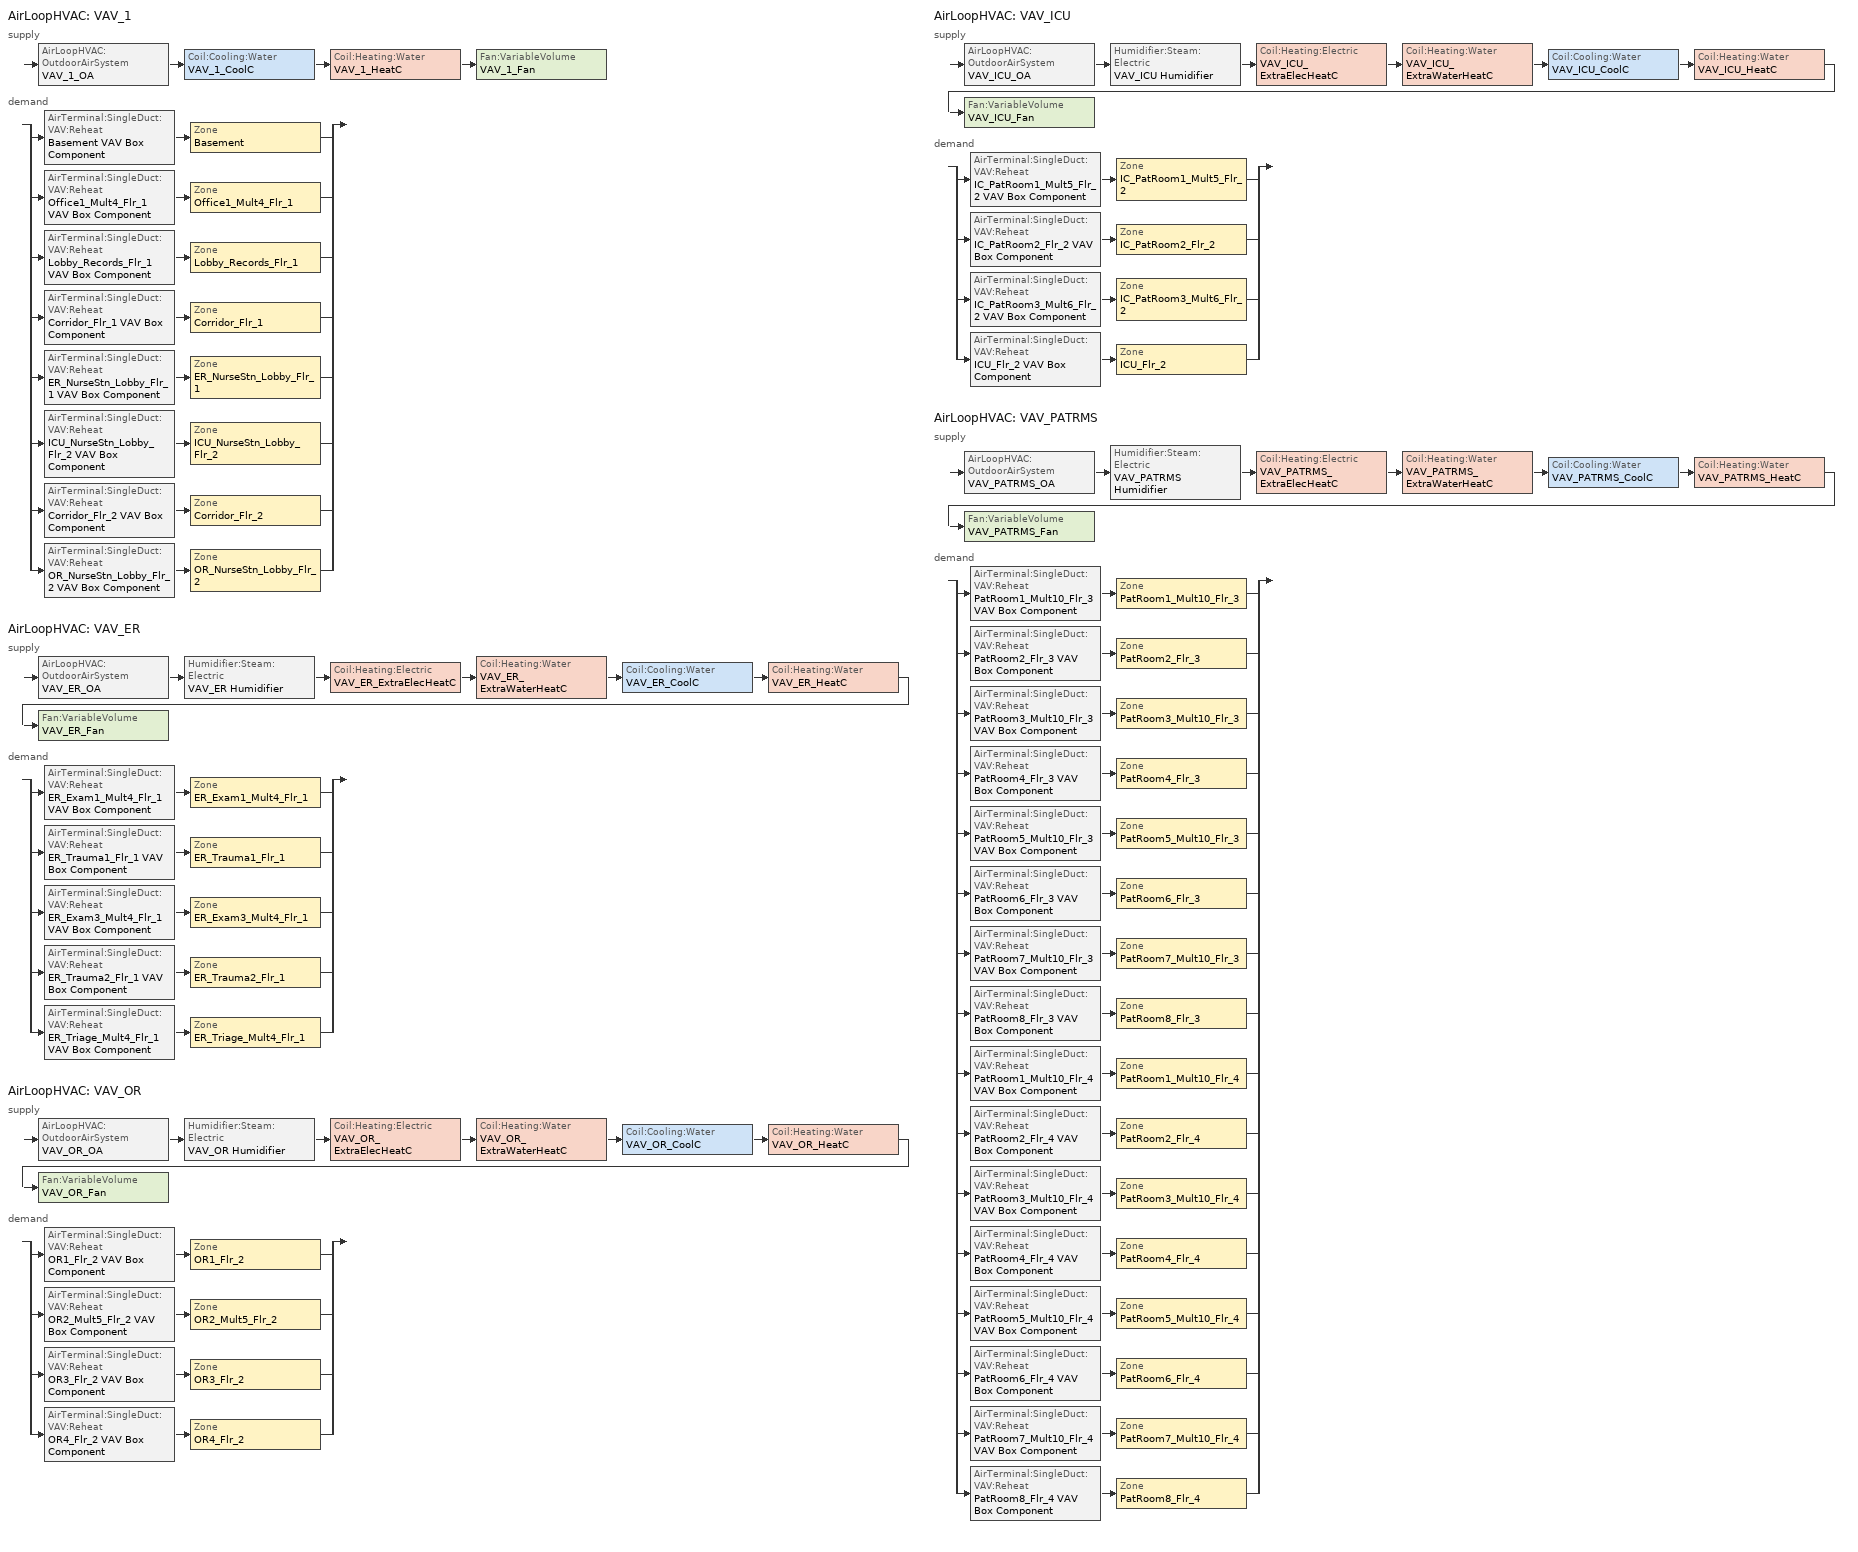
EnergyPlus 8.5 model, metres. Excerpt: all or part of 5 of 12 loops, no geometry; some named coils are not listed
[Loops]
AirLoopHVAC 'VAV_1'
 supply: AirLoopHVAC:OutdoorAirSystem 'VAV_1_OA' > Coil:Cooling:Water 'VAV_1_CoolC' > Coil:Heating:Water 'VAV_1_HeatC' > Fan:VariableVolume 'VAV_1_Fan'
 demand: split
  | AirTerminal:SingleDuct:VAV:Reheat 'Basement VAV Box Component' > Zone 'Basement'
  | AirTerminal:SingleDuct:VAV:Reheat 'Office1_Mult4_Flr_1 VAV Box Component' > Zone 'Office1_Mult4_Flr_1'
  | AirTerminal:SingleDuct:VAV:Reheat 'Lobby_Records_Flr_1 VAV Box Component' > Zone 'Lobby_Records_Flr_1'
  | AirTerminal:SingleDuct:VAV:Reheat 'Corridor_Flr_1 VAV Box Component' > Zone 'Corridor_Flr_1'
  | AirTerminal:SingleDuct:VAV:Reheat 'ER_NurseStn_Lobby_Flr_1 VAV Box Component' > Zone 'ER_NurseStn_Lobby_Flr_1'
  | AirTerminal:SingleDuct:VAV:Reheat 'ICU_NurseStn_Lobby_Flr_2 VAV Box Component' > Zone 'ICU_NurseStn_Lobby_Flr_2'
  | AirTerminal:SingleDuct:VAV:Reheat 'Corridor_Flr_2 VAV Box Component' > Zone 'Corridor_Flr_2'
  | AirTerminal:SingleDuct:VAV:Reheat 'OR_NurseStn_Lobby_Flr_2 VAV Box Component' > Zone 'OR_NurseStn_Lobby_Flr_2'
AirLoopHVAC 'VAV_ER'
 supply: AirLoopHVAC:OutdoorAirSystem 'VAV_ER_OA' > Humidifier:Steam:Electric 'VAV_ER Humidifier' > Coil:Heating:Electric 'VAV_ER_ExtraElecHeatC' > Coil:Heating:Water 'VAV_ER_ExtraWaterHeatC' > Coil:Cooling:Water 'VAV_ER_CoolC' > Coil:Heating:Water 'VAV_ER_HeatC' > Fan:VariableVolume 'VAV_ER_Fan'
 demand: split
  | AirTerminal:SingleDuct:VAV:Reheat 'ER_Exam1_Mult4_Flr_1 VAV Box Component' > Zone 'ER_Exam1_Mult4_Flr_1'
  | AirTerminal:SingleDuct:VAV:Reheat 'ER_Trauma1_Flr_1 VAV Box Component' > Zone 'ER_Trauma1_Flr_1'
  | AirTerminal:SingleDuct:VAV:Reheat 'ER_Exam3_Mult4_Flr_1 VAV Box Component' > Zone 'ER_Exam3_Mult4_Flr_1'
  | AirTerminal:SingleDuct:VAV:Reheat 'ER_Trauma2_Flr_1 VAV Box Component' > Zone 'ER_Trauma2_Flr_1'
  | AirTerminal:SingleDuct:VAV:Reheat 'ER_Triage_Mult4_Flr_1 VAV Box Component' > Zone 'ER_Triage_Mult4_Flr_1'
AirLoopHVAC 'VAV_OR'
 supply: AirLoopHVAC:OutdoorAirSystem 'VAV_OR_OA' > Humidifier:Steam:Electric 'VAV_OR Humidifier' > Coil:Heating:Electric 'VAV_OR_ExtraElecHeatC' > Coil:Heating:Water 'VAV_OR_ExtraWaterHeatC' > Coil:Cooling:Water 'VAV_OR_CoolC' > Coil:Heating:Water 'VAV_OR_HeatC' > Fan:VariableVolume 'VAV_OR_Fan'
 demand: split
  | AirTerminal:SingleDuct:VAV:Reheat 'OR1_Flr_2 VAV Box Component' > Zone 'OR1_Flr_2'
  | AirTerminal:SingleDuct:VAV:Reheat 'OR2_Mult5_Flr_2 VAV Box Component' > Zone 'OR2_Mult5_Flr_2'
  | AirTerminal:SingleDuct:VAV:Reheat 'OR3_Flr_2 VAV Box Component' > Zone 'OR3_Flr_2'
  | AirTerminal:SingleDuct:VAV:Reheat 'OR4_Flr_2 VAV Box Component' > Zone 'OR4_Flr_2'
AirLoopHVAC 'VAV_ICU'
 supply: AirLoopHVAC:OutdoorAirSystem 'VAV_ICU_OA' > Humidifier:Steam:Electric 'VAV_ICU Humidifier' > Coil:Heating:Electric 'VAV_ICU_ExtraElecHeatC' > Coil:Heating:Water 'VAV_ICU_ExtraWaterHeatC' > Coil:Cooling:Water 'VAV_ICU_CoolC' > Coil:Heating:Water 'VAV_ICU_HeatC' > Fan:VariableVolume 'VAV_ICU_Fan'
 demand: split
  | AirTerminal:SingleDuct:VAV:Reheat 'IC_PatRoom1_Mult5_Flr_2 VAV Box Component' > Zone 'IC_PatRoom1_Mult5_Flr_2'
  | AirTerminal:SingleDuct:VAV:Reheat 'IC_PatRoom2_Flr_2 VAV Box Component' > Zone 'IC_PatRoom2_Flr_2'
  | AirTerminal:SingleDuct:VAV:Reheat 'IC_PatRoom3_Mult6_Flr_2 VAV Box Component' > Zone 'IC_PatRoom3_Mult6_Flr_2'
  | AirTerminal:SingleDuct:VAV:Reheat 'ICU_Flr_2 VAV Box Component' > Zone 'ICU_Flr_2'
AirLoopHVAC 'VAV_PATRMS'
 supply: AirLoopHVAC:OutdoorAirSystem 'VAV_PATRMS_OA' > Humidifier:Steam:Electric 'VAV_PATRMS Humidifier' > Coil:Heating:Electric 'VAV_PATRMS_ExtraElecHeatC' > Coil:Heating:Water 'VAV_PATRMS_ExtraWaterHeatC' > Coil:Cooling:Water 'VAV_PATRMS_CoolC' > Coil:Heating:Water 'VAV_PATRMS_HeatC' > Fan:VariableVolume 'VAV_PATRMS_Fan'
 demand: split
  | AirTerminal:SingleDuct:VAV:Reheat 'PatRoom1_Mult10_Flr_3 VAV Box Component' > Zone 'PatRoom1_Mult10_Flr_3'
  | AirTerminal:SingleDuct:VAV:Reheat 'PatRoom2_Flr_3 VAV Box Component' > Zone 'PatRoom2_Flr_3'
  | AirTerminal:SingleDuct:VAV:Reheat 'PatRoom3_Mult10_Flr_3 VAV Box Component' > Zone 'PatRoom3_Mult10_Flr_3'
  | AirTerminal:SingleDuct:VAV:Reheat 'PatRoom4_Flr_3 VAV Box Component' > Zone 'PatRoom4_Flr_3'
  | AirTerminal:SingleDuct:VAV:Reheat 'PatRoom5_Mult10_Flr_3 VAV Box Component' > Zone 'PatRoom5_Mult10_Flr_3'
  | AirTerminal:SingleDuct:VAV:Reheat 'PatRoom6_Flr_3 VAV Box Component' > Zone 'PatRoom6_Flr_3'
  | AirTerminal:SingleDuct:VAV:Reheat 'PatRoom7_Mult10_Flr_3 VAV Box Component' > Zone 'PatRoom7_Mult10_Flr_3'
  | AirTerminal:SingleDuct:VAV:Reheat 'PatRoom8_Flr_3 VAV Box Component' > Zone 'PatRoom8_Flr_3'
  | AirTerminal:SingleDuct:VAV:Reheat 'PatRoom1_Mult10_Flr_4 VAV Box Component' > Zone 'PatRoom1_Mult10_Flr_4'
  | AirTerminal:SingleDuct:VAV:Reheat 'PatRoom2_Flr_4 VAV Box Component' > Zone 'PatRoom2_Flr_4'
  | AirTerminal:SingleDuct:VAV:Reheat 'PatRoom3_Mult10_Flr_4 VAV Box Component' > Zone 'PatRoom3_Mult10_Flr_4'
  | AirTerminal:SingleDuct:VAV:Reheat 'PatRoom4_Flr_4 VAV Box Component' > Zone 'PatRoom4_Flr_4'
  | AirTerminal:SingleDuct:VAV:Reheat 'PatRoom5_Mult10_Flr_4 VAV Box Component' > Zone 'PatRoom5_Mult10_Flr_4'
  | AirTerminal:SingleDuct:VAV:Reheat 'PatRoom6_Flr_4 VAV Box Component' > Zone 'PatRoom6_Flr_4'
  | AirTerminal:SingleDuct:VAV:Reheat 'PatRoom7_Mult10_Flr_4 VAV Box Component' > Zone 'PatRoom7_Mult10_Flr_4'
  | AirTerminal:SingleDuct:VAV:Reheat 'PatRoom8_Flr_4 VAV Box Component' > Zone 'PatRoom8_Flr_4'
[DesignSpecification:OutdoorAir]
Name | Outdoor Air Method | Outdoor Air Flow per Zone Floor Area {m3/s-m2} | Outdoor Air Flow per Zone {m3/s} | Outdoor Air Flow per Person {m3/s-person}
SZ DSOA Basement; SZ DSOA Corridor_Flr_1; SZ DSOA Corridor_Flr_2 | Flow/Area | 0.000253984 | 0
SZ DSOA ER_Exam1_Mult4_Flr_1; SZ DSOA ER_Trauma1_Flr_1; SZ DSOA ER_Exam3_Mult4_Flr_1; SZ DSOA ER_Trauma2_Flr_1; SZ DSOA ER_Triage_Mult4_Flr_1 | Flow/Area | 0.00237022 | 0
SZ DSOA Office1_Mult4_Flr_1 | Flow/Area | 0.000711155 | 0
SZ DSOA Lobby_Records_Flr_1 | Flow/Area | 0.000135458 | 0
SZ DSOA ER_NurseStn_Lobby_Flr_1; SZ DSOA ICU_NurseStn_Lobby_Flr_2; SZ DSOA OR_NurseStn_Lobby_Flr_2 | Flow/Area | 0.000101594 | 0
SZ DSOA OR1_Flr_2; SZ DSOA OR2_Mult5_Flr_2; SZ DSOA OR3_Flr_2; SZ DSOA OR4_Flr_2 | Flow/Area | 0.00355518 | 0
SZ DSOA IC_PatRoom1_Mult5_Flr_2; SZ DSOA IC_PatRoom2_Flr_2; SZ DSOA IC_PatRoom3_Mult6_Flr_2; SZ DSOA ICU_Flr_2; SZ DSOA PatRoom1_Mult10_Flr_3; SZ DSOA PatRoom2_Flr_3; SZ DSOA PatRoom3_Mult10_Flr_3; SZ DSOA PatRoom4_Flr_3; SZ DSOA PatRoom5_Mult10_Flr_3; SZ DSOA PatRoom6_Flr_3; SZ DSOA PatRoom7_Mult10_Flr_3; SZ DSOA PatRoom8_Flr_3; SZ DSOA PatRoom1_Mult10_Flr_4; SZ DSOA PatRoom2_Flr_4; SZ DSOA PatRoom3_Mult10_Flr_4; SZ DSOA PatRoom4_Flr_4; SZ DSOA PatRoom5_Mult10_Flr_4; SZ DSOA PatRoom6_Flr_4; SZ DSOA PatRoom7_Mult10_Flr_4; SZ DSOA PatRoom8_Flr_4 | Flow/Area | 0.00237024 | 0
CM DSOA Basement; CM DSOA Corridor_Flr_1; CM DSOA Corridor_Flr_2 | Sum | 0.000253984 |  | 1e-08
CM DSOA Office1_Mult4_Flr_1 | Sum | 0.000711155 |  | 1e-08
CM DSOA Lobby_Records_Flr_1 | Sum | 0.000135458 |  | 1e-08
CM DSOA Er_Nursestn_Lobby_Flr_1; CM DSOA Icu_Nursestn_Lobby_Flr_2; CM DSOA Or_Nursestn_Lobby_Flr_2 | Sum | 0.000101594 |  | 1e-08
[DesignSpecification:ZoneAirDistribution] Zone Air Distribution Effectiveness in Cooling Mode=1; Zone Air Distribution Effectiveness in Heating Mode=1
CM DSZAD Basement; CM DSZAD Office1_Mult4_Flr_1; CM DSZAD Lobby_Records_Flr_1; CM DSZAD Corridor_Flr_1; CM DSZAD Er_Nursestn_Lobby_Flr_1; CM DSZAD Icu_Nursestn_Lobby_Flr_2; CM DSZAD Corridor_Flr_2; CM DSZAD Or_Nursestn_Lobby_Flr_2
[Sizing:Zone] Zone Cooling Design Supply Air Temperature Input Method=SupplyAirTemperature; Zone Cooling Design Supply Air Temperature {C}=12.8; Zone Heating Design Supply Air Temperature Input Method=SupplyAirTemperature; Zone Heating Design Supply Air Temperature {C}=40; Zone Cooling Design Supply Air Humidity Ratio {kgWater/kgDryAir}=0.0085; Zone Heating Design Supply Air Humidity Ratio {kgWater/kgDryAir}=0.008; Zone Heating Sizing Factor=0; Zone Cooling Sizing Factor=0; Cooling Design Air Flow Rate {m3/s}=0; Cooling Minimum Air Flow {m3/s}=0; Cooling Minimum Air Flow Fraction=0; Heating Design Air Flow Method=DesignDay; Heating Design Air Flow Rate {m3/s}=0
Name | Design Specification Outdoor Air Object | Cooling Design Air Flow Method | Cooling Minimum Air Flow per Zone Floor Area {m3/s-m2}
Basement | SZ DSOA Basement | DesignDay
ER_Exam1_Mult4_Flr_1 | SZ DSOA ER_Exam1_Mult4_Flr_1 | DesignDayWithLimit | 0.0142221
ER_Trauma1_Flr_1 | SZ DSOA ER_Trauma1_Flr_1 | DesignDayWithLimit | 0.0142221
ER_Exam3_Mult4_Flr_1 | SZ DSOA ER_Exam3_Mult4_Flr_1 | DesignDayWithLimit | 0.0142221
ER_Trauma2_Flr_1 | SZ DSOA ER_Trauma2_Flr_1 | DesignDayWithLimit | 0.0142221
ER_Triage_Mult4_Flr_1 | SZ DSOA ER_Triage_Mult4_Flr_1 | DesignDayWithLimit | 0.0142221
Office1_Mult4_Flr_1 | SZ DSOA Office1_Mult4_Flr_1 | DesignDay
Lobby_Records_Flr_1 | SZ DSOA Lobby_Records_Flr_1 | DesignDay
Corridor_Flr_1 | SZ DSOA Corridor_Flr_1 | DesignDay
ER_NurseStn_Lobby_Flr_1 | SZ DSOA ER_NurseStn_Lobby_Flr_1 | DesignDay
OR1_Flr_2 | SZ DSOA OR1_Flr_2 | DesignDayWithLimit | 0.0177769
OR2_Mult5_Flr_2 | SZ DSOA OR2_Mult5_Flr_2 | DesignDayWithLimit | 0.0177769
OR3_Flr_2 | SZ DSOA OR3_Flr_2 | DesignDayWithLimit | 0.0177769
OR4_Flr_2 | SZ DSOA OR4_Flr_2 | DesignDayWithLimit | 0.0177769
IC_PatRoom1_Mult5_Flr_2 | SZ DSOA IC_PatRoom1_Mult5_Flr_2 | DesignDayWithLimit | 0.00711111
IC_PatRoom2_Flr_2 | SZ DSOA IC_PatRoom2_Flr_2 | DesignDayWithLimit | 0.00711111
IC_PatRoom3_Mult6_Flr_2 | SZ DSOA IC_PatRoom3_Mult6_Flr_2 | DesignDayWithLimit | 0.00711111
ICU_Flr_2 | SZ DSOA ICU_Flr_2 | DesignDayWithLimit | 0.00711111
ICU_NurseStn_Lobby_Flr_2 | SZ DSOA ICU_NurseStn_Lobby_Flr_2 | DesignDay
Corridor_Flr_2 | SZ DSOA Corridor_Flr_2 | DesignDay
OR_NurseStn_Lobby_Flr_2 | SZ DSOA OR_NurseStn_Lobby_Flr_2 | DesignDay
PatRoom1_Mult10_Flr_3 | SZ DSOA PatRoom1_Mult10_Flr_3 | DesignDayWithLimit | 0.00711111
PatRoom2_Flr_3 | SZ DSOA PatRoom2_Flr_3 | DesignDayWithLimit | 0.00711111
PatRoom3_Mult10_Flr_3 | SZ DSOA PatRoom3_Mult10_Flr_3 | DesignDayWithLimit | 0.00711111
PatRoom4_Flr_3 | SZ DSOA PatRoom4_Flr_3 | DesignDayWithLimit | 0.00711111
PatRoom5_Mult10_Flr_3 | SZ DSOA PatRoom5_Mult10_Flr_3 | DesignDayWithLimit | 0.00711111
PatRoom6_Flr_3 | SZ DSOA PatRoom6_Flr_3 | DesignDayWithLimit | 0.00711111
PatRoom7_Mult10_Flr_3 | SZ DSOA PatRoom7_Mult10_Flr_3 | DesignDayWithLimit | 0.00711111
PatRoom8_Flr_3 | SZ DSOA PatRoom8_Flr_3 | DesignDayWithLimit | 0.00711111
PatRoom1_Mult10_Flr_4 | SZ DSOA PatRoom1_Mult10_Flr_4 | DesignDayWithLimit | 0.00711111
PatRoom2_Flr_4 | SZ DSOA PatRoom2_Flr_4 | DesignDayWithLimit | 0.00711111
PatRoom3_Mult10_Flr_4 | SZ DSOA PatRoom3_Mult10_Flr_4 | DesignDayWithLimit | 0.00711111
PatRoom4_Flr_4 | SZ DSOA PatRoom4_Flr_4 | DesignDayWithLimit | 0.00711111
PatRoom5_Mult10_Flr_4 | SZ DSOA PatRoom5_Mult10_Flr_4 | DesignDayWithLimit | 0.00711111
PatRoom6_Flr_4 | SZ DSOA PatRoom6_Flr_4 | DesignDayWithLimit | 0.00711111
PatRoom7_Mult10_Flr_4 | SZ DSOA PatRoom7_Mult10_Flr_4 | DesignDayWithLimit | 0.00711111
PatRoom8_Flr_4 | SZ DSOA PatRoom8_Flr_4 | DesignDayWithLimit | 0.00711111
[Sizing:System] Type of Load to Size On=Sensible; Preheat Design Temperature {C}=7; Preheat Design Humidity Ratio {kgWater/kgDryAir}=0.008; Precool Design Temperature {C}=12.8; Precool Design Humidity Ratio {kgWater/kgDryAir}=0.008; Central Cooling Design Supply Air Temperature {C}=12.8; Central Heating Design Supply Air Temperature {C}=12.8; 100% Outdoor Air in Cooling=No; 100% Outdoor Air in Heating=No; Central Cooling Design Supply Air Humidity Ratio {kgWater/kgDryAir}=0.0085; Central Heating Design Supply Air Humidity Ratio {kgWater/kgDryAir}=0.008; Cooling Supply Air Flow Rate Method=DesignDay; Cooling Supply Air Flow Rate {m3/s}=0; Heating Supply Air Flow Rate Method=DesignDay; Heating Supply Air Flow Rate {m3/s}=0; System Outdoor Air Method=ZoneSum
Name | Design Outdoor Air Flow Rate {m3/s} | Central Heating Maximum System Air Flow Ratio | Type of Zone Sum to Use
VAV_1 | 2.97407 | 0.3 | Coincident
VAV_ER; VAV_OR; VAV_ICU; VAV_PATRMS | AUTOSIZE | 1 | NonCoincident
[ZoneControl:Thermostat] Control Type Schedule=Dual Zone Control Type Sched
Name | Zone or ZoneList | Control 1
Basement Thermostat | Basement | Basement DualSPSched
ER_Exam1_Mult4_Flr_1 Thermostat | ER_Exam1_Mult4_Flr_1 | ER_Exam1_Mult4_Flr_1 DualSPSched
ER_Trauma1_Flr_1 Thermostat | ER_Trauma1_Flr_1 | ER_Trauma1_Flr_1 DualSPSched
ER_Exam3_Mult4_Flr_1 Thermostat | ER_Exam3_Mult4_Flr_1 | ER_Exam3_Mult4_Flr_1 DualSPSched
ER_Trauma2_Flr_1 Thermostat | ER_Trauma2_Flr_1 | ER_Trauma2_Flr_1 DualSPSched
ER_Triage_Mult4_Flr_1 Thermostat | ER_Triage_Mult4_Flr_1 | ER_Triage_Mult4_Flr_1 DualSPSched
Office1_Mult4_Flr_1 Thermostat | Office1_Mult4_Flr_1 | Office1_Mult4_Flr_1 DualSPSched
Lobby_Records_Flr_1 Thermostat | Lobby_Records_Flr_1 | Lobby_Records_Flr_1 DualSPSched
Corridor_Flr_1 Thermostat | Corridor_Flr_1 | Corridor_Flr_1 DualSPSched
ER_NurseStn_Lobby_Flr_1 Thermostat | ER_NurseStn_Lobby_Flr_1 | ER_NurseStn_Lobby_Flr_1 DualSPSched
OR1_Flr_2 Thermostat | OR1_Flr_2 | OR1_Flr_2 DualSPSched
OR2_Mult5_Flr_2 Thermostat | OR2_Mult5_Flr_2 | OR2_Mult5_Flr_2 DualSPSched
OR3_Flr_2 Thermostat | OR3_Flr_2 | OR3_Flr_2 DualSPSched
OR4_Flr_2 Thermostat | OR4_Flr_2 | OR4_Flr_2 DualSPSched
IC_PatRoom1_Mult5_Flr_2 Thermostat | IC_PatRoom1_Mult5_Flr_2 | IC_PatRoom1_Mult5_Flr_2 DualSPSched
IC_PatRoom2_Flr_2 Thermostat | IC_PatRoom2_Flr_2 | IC_PatRoom2_Flr_2 DualSPSched
IC_PatRoom3_Mult6_Flr_2 Thermostat | IC_PatRoom3_Mult6_Flr_2 | IC_PatRoom3_Mult6_Flr_2 DualSPSched
ICU_Flr_2 Thermostat | ICU_Flr_2 | ICU_Flr_2 DualSPSched
ICU_NurseStn_Lobby_Flr_2 Thermostat | ICU_NurseStn_Lobby_Flr_2 | ICU_NurseStn_Lobby_Flr_2 DualSPSched
Corridor_Flr_2 Thermostat | Corridor_Flr_2 | Corridor_Flr_2 DualSPSched
OR_NurseStn_Lobby_Flr_2 Thermostat | OR_NurseStn_Lobby_Flr_2 | OR_NurseStn_Lobby_Flr_2 DualSPSched
PatRoom1_Mult10_Flr_3 Thermostat | PatRoom1_Mult10_Flr_3 | PatRoom1_Mult10_Flr_3 DualSPSched
PatRoom2_Flr_3 Thermostat | PatRoom2_Flr_3 | PatRoom2_Flr_3 DualSPSched
PatRoom3_Mult10_Flr_3 Thermostat | PatRoom3_Mult10_Flr_3 | PatRoom3_Mult10_Flr_3 DualSPSched
PatRoom4_Flr_3 Thermostat | PatRoom4_Flr_3 | PatRoom4_Flr_3 DualSPSched
PatRoom5_Mult10_Flr_3 Thermostat | PatRoom5_Mult10_Flr_3 | PatRoom5_Mult10_Flr_3 DualSPSched
PatRoom6_Flr_3 Thermostat | PatRoom6_Flr_3 | PatRoom6_Flr_3 DualSPSched
PatRoom7_Mult10_Flr_3 Thermostat | PatRoom7_Mult10_Flr_3 | PatRoom7_Mult10_Flr_3 DualSPSched
PatRoom8_Flr_3 Thermostat | PatRoom8_Flr_3 | PatRoom8_Flr_3 DualSPSched
PatRoom1_Mult10_Flr_4 Thermostat | PatRoom1_Mult10_Flr_4 | PatRoom1_Mult10_Flr_4 DualSPSched
PatRoom2_Flr_4 Thermostat | PatRoom2_Flr_4 | PatRoom2_Flr_4 DualSPSched
PatRoom3_Mult10_Flr_4 Thermostat | PatRoom3_Mult10_Flr_4 | PatRoom3_Mult10_Flr_4 DualSPSched
PatRoom4_Flr_4 Thermostat | PatRoom4_Flr_4 | PatRoom4_Flr_4 DualSPSched
PatRoom5_Mult10_Flr_4 Thermostat | PatRoom5_Mult10_Flr_4 | PatRoom5_Mult10_Flr_4 DualSPSched
PatRoom6_Flr_4 Thermostat | PatRoom6_Flr_4 | PatRoom6_Flr_4 DualSPSched
PatRoom7_Mult10_Flr_4 Thermostat | PatRoom7_Mult10_Flr_4 | PatRoom7_Mult10_Flr_4 DualSPSched
PatRoom8_Flr_4 Thermostat | PatRoom8_Flr_4 | PatRoom8_Flr_4 DualSPSched
[ThermostatSetpoint:DualSetpoint] Heating Setpoint Temperature Schedule=HTGSETP_SCH; Cooling Setpoint Temperature Schedule=CLGSETP_SCH
Basement DualSPSched; ER_Exam1_Mult4_Flr_1 DualSPSched; ER_Trauma1_Flr_1 DualSPSched; ER_Exam3_Mult4_Flr_1 DualSPSched; ER_Trauma2_Flr_1 DualSPSched; ER_Triage_Mult4_Flr_1 DualSPSched; Office1_Mult4_Flr_1 DualSPSched; Lobby_Records_Flr_1 DualSPSched; Corridor_Flr_1 DualSPSched; ER_NurseStn_Lobby_Flr_1 DualSPSched; OR1_Flr_2 DualSPSched; OR2_Mult5_Flr_2 DualSPSched; OR3_Flr_2 DualSPSched; OR4_Flr_2 DualSPSched; IC_PatRoom1_Mult5_Flr_2 DualSPSched; IC_PatRoom2_Flr_2 DualSPSched; IC_PatRoom3_Mult6_Flr_2 DualSPSched; ICU_Flr_2 DualSPSched; ICU_NurseStn_Lobby_Flr_2 DualSPSched; Corridor_Flr_2 DualSPSched; OR_NurseStn_Lobby_Flr_2 DualSPSched; PatRoom1_Mult10_Flr_3 DualSPSched; PatRoom2_Flr_3 DualSPSched; PatRoom3_Mult10_Flr_3 DualSPSched; PatRoom4_Flr_3 DualSPSched; PatRoom5_Mult10_Flr_3 DualSPSched; PatRoom6_Flr_3 DualSPSched; PatRoom7_Mult10_Flr_3 DualSPSched; PatRoom8_Flr_3 DualSPSched; PatRoom1_Mult10_Flr_4 DualSPSched; PatRoom2_Flr_4 DualSPSched; PatRoom3_Mult10_Flr_4 DualSPSched; PatRoom4_Flr_4 DualSPSched; PatRoom5_Mult10_Flr_4 DualSPSched; PatRoom6_Flr_4 DualSPSched; PatRoom7_Mult10_Flr_4 DualSPSched; PatRoom8_Flr_4 DualSPSched
[AirTerminal:SingleDuct:VAV:Reheat] Availability Schedule=ALWAYS_ON; Maximum Air Flow Rate {m3/s}=AUTOSIZE; Zone Minimum Air Flow Input Method=Constant; Maximum Hot Water or Steam Flow Rate {m3/s}=AUTOSIZE; Minimum Hot Water or Steam Flow Rate {m3/s}=0; Convergence Tolerance=0.001; Damper Heating Action=normal; Maximum Flow Fraction During Reheat=0.5; Maximum Reheat Air Temperature {C}=40
Name | Constant Minimum Air Flow Fraction | Reheat Coil
ER_Exam1_Mult4_Flr_1 VAV Box Component | 1 | ER_Exam1_Mult4_Flr_1 VAV Box Reheat Coil
ER_Trauma1_Flr_1 VAV Box Component | 1 | ER_Trauma1_Flr_1 VAV Box Reheat Coil
ER_Exam3_Mult4_Flr_1 VAV Box Component | 1 | ER_Exam3_Mult4_Flr_1 VAV Box Reheat Coil
ER_Trauma2_Flr_1 VAV Box Component | 1 | ER_Trauma2_Flr_1 VAV Box Reheat Coil
ER_Triage_Mult4_Flr_1 VAV Box Component | 1 | ER_Triage_Mult4_Flr_1 VAV Box Reheat Coil
OR1_Flr_2 VAV Box Component | 1 | OR1_Flr_2 VAV Box Reheat Coil
OR2_Mult5_Flr_2 VAV Box Component | 1 | OR2_Mult5_Flr_2 VAV Box Reheat Coil
OR3_Flr_2 VAV Box Component | 1 | OR3_Flr_2 VAV Box Reheat Coil
OR4_Flr_2 VAV Box Component | 1 | OR4_Flr_2 VAV Box Reheat Coil
IC_PatRoom1_Mult5_Flr_2 VAV Box Component | 1 | IC_PatRoom1_Mult5_Flr_2 VAV Box Reheat Coil
IC_PatRoom2_Flr_2 VAV Box Component | 1 | IC_PatRoom2_Flr_2 VAV Box Reheat Coil
IC_PatRoom3_Mult6_Flr_2 VAV Box Component | 1 | IC_PatRoom3_Mult6_Flr_2 VAV Box Reheat Coil
ICU_Flr_2 VAV Box Component | 1 | ICU_Flr_2 VAV Box Reheat Coil
PatRoom1_Mult10_Flr_3 VAV Box Component | 1 | PatRoom1_Mult10_Flr_3 VAV Box Reheat Coil
PatRoom2_Flr_3 VAV Box Component | 1 | PatRoom2_Flr_3 VAV Box Reheat Coil
PatRoom3_Mult10_Flr_3 VAV Box Component | 1 | PatRoom3_Mult10_Flr_3 VAV Box Reheat Coil
PatRoom4_Flr_3 VAV Box Component | 1 | PatRoom4_Flr_3 VAV Box Reheat Coil
PatRoom5_Mult10_Flr_3 VAV Box Component | 1 | PatRoom5_Mult10_Flr_3 VAV Box Reheat Coil
PatRoom6_Flr_3 VAV Box Component | 1 | PatRoom6_Flr_3 VAV Box Reheat Coil
PatRoom7_Mult10_Flr_3 VAV Box Component | 1 | PatRoom7_Mult10_Flr_3 VAV Box Reheat Coil
PatRoom8_Flr_3 VAV Box Component | 1 | PatRoom8_Flr_3 VAV Box Reheat Coil
PatRoom1_Mult10_Flr_4 VAV Box Component | 1 | PatRoom1_Mult10_Flr_4 VAV Box Reheat Coil
PatRoom2_Flr_4 VAV Box Component | 1 | PatRoom2_Flr_4 VAV Box Reheat Coil
PatRoom3_Mult10_Flr_4 VAV Box Component | 1 | PatRoom3_Mult10_Flr_4 VAV Box Reheat Coil
PatRoom4_Flr_4 VAV Box Component | 1 | PatRoom4_Flr_4 VAV Box Reheat Coil
PatRoom5_Mult10_Flr_4 VAV Box Component | 1 | PatRoom5_Mult10_Flr_4 VAV Box Reheat Coil
PatRoom6_Flr_4 VAV Box Component | 1 | PatRoom6_Flr_4 VAV Box Reheat Coil
PatRoom7_Mult10_Flr_4 VAV Box Component | 1 | PatRoom7_Mult10_Flr_4 VAV Box Reheat Coil
PatRoom8_Flr_4 VAV Box Component | 1 | PatRoom8_Flr_4 VAV Box Reheat Coil
Basement VAV Box Component | 0.403904 | Basement VAV Box Reheat Coil
Office1_Mult4_Flr_1 VAV Box Component | 0.316444 | Office1_Mult4_Flr_1 VAV Box Reheat Coil
Lobby_Records_Flr_1 VAV Box Component | 0.3 | Lobby_Records_Flr_1 VAV Box Reheat Coil
Corridor_Flr_1 VAV Box Component | 0.492241 | Corridor_Flr_1 VAV Box Reheat Coil
ER_NurseStn_Lobby_Flr_1 VAV Box Component | 0.3 | ER_NurseStn_Lobby_Flr_1 VAV Box Reheat Coil
ICU_NurseStn_Lobby_Flr_2 VAV Box Component | 0.3 | ICU_NurseStn_Lobby_Flr_2 VAV Box Reheat Coil
Corridor_Flr_2 VAV Box Component | 0.525133 | Corridor_Flr_2 VAV Box Reheat Coil
OR_NurseStn_Lobby_Flr_2 VAV Box Component | 0.3 | OR_NurseStn_Lobby_Flr_2 VAV Box Reheat Coil
[Zone equipment]
Basement: Basement VAV Box Component
ER_Exam1_Mult4_Flr_1: ER_Exam1_Mult4_Flr_1 VAV Box Component
ER_Trauma1_Flr_1: ER_Trauma1_Flr_1 VAV Box Component
ER_Exam3_Mult4_Flr_1: ER_Exam3_Mult4_Flr_1 VAV Box Component
ER_Trauma2_Flr_1: ER_Trauma2_Flr_1 VAV Box Component
ER_Triage_Mult4_Flr_1: ER_Triage_Mult4_Flr_1 VAV Box Component
Office1_Mult4_Flr_1: Office1_Mult4_Flr_1 VAV Box Component
Lobby_Records_Flr_1: Lobby_Records_Flr_1 VAV Box Component
Corridor_Flr_1: Corridor_Flr_1 VAV Box Component
ER_NurseStn_Lobby_Flr_1: ER_NurseStn_Lobby_Flr_1 VAV Box Component
OR1_Flr_2: OR1_Flr_2 VAV Box Component
OR2_Mult5_Flr_2: OR2_Mult5_Flr_2 VAV Box Component
OR3_Flr_2: OR3_Flr_2 VAV Box Component
OR4_Flr_2: OR4_Flr_2 VAV Box Component
IC_PatRoom1_Mult5_Flr_2: IC_PatRoom1_Mult5_Flr_2 VAV Box Component
IC_PatRoom2_Flr_2: IC_PatRoom2_Flr_2 VAV Box Component
IC_PatRoom3_Mult6_Flr_2: IC_PatRoom3_Mult6_Flr_2 VAV Box Component
ICU_Flr_2: ICU_Flr_2 VAV Box Component
ICU_NurseStn_Lobby_Flr_2: ICU_NurseStn_Lobby_Flr_2 VAV Box Component
Corridor_Flr_2: Corridor_Flr_2 VAV Box Component
OR_NurseStn_Lobby_Flr_2: OR_NurseStn_Lobby_Flr_2 VAV Box Component
PatRoom1_Mult10_Flr_3: PatRoom1_Mult10_Flr_3 VAV Box Component
PatRoom2_Flr_3: PatRoom2_Flr_3 VAV Box Component
PatRoom3_Mult10_Flr_3: PatRoom3_Mult10_Flr_3 VAV Box Component
PatRoom4_Flr_3: PatRoom4_Flr_3 VAV Box Component
PatRoom5_Mult10_Flr_3: PatRoom5_Mult10_Flr_3 VAV Box Component
PatRoom6_Flr_3: PatRoom6_Flr_3 VAV Box Component
PatRoom7_Mult10_Flr_3: PatRoom7_Mult10_Flr_3 VAV Box Component
PatRoom8_Flr_3: PatRoom8_Flr_3 VAV Box Component
PatRoom1_Mult10_Flr_4: PatRoom1_Mult10_Flr_4 VAV Box Component
PatRoom2_Flr_4: PatRoom2_Flr_4 VAV Box Component
PatRoom3_Mult10_Flr_4: PatRoom3_Mult10_Flr_4 VAV Box Component
PatRoom4_Flr_4: PatRoom4_Flr_4 VAV Box Component
PatRoom5_Mult10_Flr_4: PatRoom5_Mult10_Flr_4 VAV Box Component
PatRoom6_Flr_4: PatRoom6_Flr_4 VAV Box Component
PatRoom7_Mult10_Flr_4: PatRoom7_Mult10_Flr_4 VAV Box Component
PatRoom8_Flr_4: PatRoom8_Flr_4 VAV Box Component
[Fan:VariableVolume] Availability Schedule=HVACOperationSchd; Maximum Flow Rate {m3/s}=AUTOSIZE; Motor In Airstream Fraction=1; Fan Power Coefficient 1=0.0408; Fan Power Coefficient 2=0.088; Fan Power Coefficient 3=-0.0729; Fan Power Coefficient 4=0.9437; Fan Power Coefficient 5=0
Name | Fan Total Efficiency | Pressure Rise {Pa} | Fan Power Minimum Flow Rate Input Method | Fan Power Minimum Flow Fraction | Motor Efficiency | Fan Power Minimum Air Flow Rate {m3/s}
VAV_1_Fan | 0.6045 | 1389.42 | Fraction | 0.25 | 0.93
VAV_ER_Fan | 0.5915 | 1573.68 | Fraction | 0.25 | 0.91
VAV_OR_Fan; VAV_PATRMS_Fan | 0.6045 | 1389.42 | FixedFlowRate |  | 0.93 | 0
VAV_ICU_Fan | 0.6006 | 1573.68 | Fraction | 0.25 | 0.924
[Coil:Cooling:Water] Availability Schedule=ALWAYS_ON; Design Water Flow Rate {m3/s}=AUTOSIZE; Design Air Flow Rate {m3/s}=AUTOSIZE; Design Inlet Water Temperature {C}=AUTOSIZE; Design Inlet Air Temperature {C}=AUTOSIZE; Design Outlet Air Temperature {C}=AUTOSIZE; Design Inlet Air Humidity Ratio {kgWater/kgDryAir}=AUTOSIZE; Design Outlet Air Humidity Ratio {kgWater/kgDryAir}=AUTOSIZE; Type of Analysis=SimpleAnalysis; Heat Exchanger Configuration=CrossFlow
VAV_1_CoolC; VAV_ER_CoolC; VAV_OR_CoolC; VAV_ICU_CoolC; VAV_PATRMS_CoolC
[Coil:Heating:Water] Rated Inlet Water Temperature {C}=82.2; Rated Outlet Water Temperature {C}=71.1
Name | Availability Schedule | Performance Input Method | Rated Capacity {W} | Rated Inlet Air Temperature {C} | Rated Outlet Air Temperature {C} | Rated Ratio for Air and Water Convection | U-Factor Times Area Value {W/K} | Maximum Water Flow Rate {m3/s}
VAV_PATRMS_ExtraWaterHeatC | Patrms_ExtraWaterHeatC_Sch | NominalCapacity | autosize | 16.6 | 32.2 | 0.5
VAV_ER_ExtraWaterHeatC | ER_ExtraWaterHeatC_Sch | NominalCapacity | autosize | 16.6 | 32.2 | 0.5
VAV_OR_ExtraWaterHeatC | OR_ExtraWaterHeatC_Sch | NominalCapacity | autosize | 16.6 | 32.2 | 0.5
VAV_ICU_ExtraWaterHeatC | ICU_ExtraWaterHeatC_Sch | NominalCapacity | autosize | 16.6 | 32.2 | 0.5
VAV_1_HeatC; VAV_ER_HeatC; VAV_OR_HeatC; VAV_ICU_HeatC; VAV_PATRMS_HeatC | ALWAYS_ON | UFactorTimesAreaAndDesignWaterFlowRate | AUTOSIZE | 12.8 | 40 |  | AUTOSIZE | AUTOSIZE
[Coil:Heating:Electric] Efficiency=1; Nominal Capacity {W}=10000000
Name | Availability Schedule
VAV_PATRMS_ExtraElecHeatC | Patrms_ExtraElecHeatC_Sch
VAV_ER_ExtraElecHeatC | ER_ExtraElecHeatC_Sch
VAV_OR_ExtraElecHeatC | OR_ExtraElecHeatC_Sch
VAV_ICU_ExtraElecHeatC | ICU_ExtraElecHeatC_Sch
[Humidifier:Steam:Electric] Availability Schedule=ALWAYS_ON; Rated Capacity {m3/s}=3.72E-5; Rated Power {W}=100000; Rated Fan Power {W}=0; Standby Power {W}=0
VAV_ER Humidifier; VAV_OR Humidifier; VAV_ICU Humidifier; VAV_PATRMS Humidifier
[Controller:WaterCoil] Actuator Variable=Flow; Maximum Actuated Flow {m3/s}=AUTOSIZE; Minimum Actuated Flow {m3/s}=0
Name | Control Variable | Action | Controller Convergence Tolerance {deltaC}
VAV_PATRMS_ExtraWaterHeatC_Controller; VAV_ER_ExtraWaterHeatC_Controller; VAV_OR_ExtraWaterHeatC_Controller; VAV_ICU_ExtraWaterHeatC_Controller; VAV_1_HeatC_Controller; VAV_ER_HeatC_Controller; VAV_OR_HeatC_Controller; VAV_ICU_HeatC_Controller; VAV_PATRMS_HeatC_Controller | Temperature | Normal | 0.0001
VAV_1_CoolC_Controller | Temperature | Reverse
VAV_ER_CoolC_Controller; VAV_OR_CoolC_Controller; VAV_ICU_CoolC_Controller; VAV_PATRMS_CoolC_Controller | TemperatureAndHumidityRatio | Reverse
[Controller:OutdoorAir] Minimum Outdoor Air Flow Rate {m3/s}=AUTOSIZE; Maximum Outdoor Air Flow Rate {m3/s}=AUTOSIZE; Economizer Control Action Type=ModulateFlow; Lockout Type=NoLockout; Minimum Limit Type=FixedMinimum; Minimum Outdoor Air Schedule=MinOA_Sched
Name | Economizer Control Type | Economizer Maximum Limit Dry-Bulb Temperature {C} | Minimum Fraction of Outdoor Air Schedule
VAV_1_OA_Controller | DifferentialDryBulb | 12.7778 | BLDG_OA_FRAC_SCH
VAV_ER_OA_Controller | NoEconomizer |  | VAV_ER_OAminOAFracSchedule
VAV_OR_OA_Controller | NoEconomizer |  | VAV_OR_OAminOAFracSchedule
VAV_ICU_OA_Controller | NoEconomizer |  | VAV_ICU_OAminOAFracSchedule
VAV_PATRMS_OA_Controller | NoEconomizer |  | VAV_PATRMS_OAminOAFracSchedule
[Controller:MechanicalVentilation]
VAV_1_DCV: Availability Schedule=BLDG_OA_FRAC_SCH; Demand Controlled Ventilation=Yes; System Outdoor Air Method=VentilationRateProcedure; Zone 1=Basement; Design Specification Outdoor Air Object Name 1=CM DSOA Basement; Design Specification Zone Air Distribution Object Name 1=CM DSZAD Basement; Zone 2=Office1_Mult4_Flr_1; Design Specification Outdoor Air Object Name 2=CM DSOA Office1_Mult4_Flr_1; Design Specification Zone Air Distribution Object Name 2=CM DSZAD Office1_Mult4_Flr_1; Zone 3=Lobby_Records_Flr_1; Design Specification Outdoor Air Object Name 3=CM DSOA Lobby_Records_Flr_1; Design Specification Zone Air Distribution Object Name 3=CM DSZAD Lobby_Records_Flr_1; Zone 4=Corridor_Flr_1; Design Specification Outdoor Air Object Name 4=CM DSOA Corridor_Flr_1; Design Specification Zone Air Distribution Object Name 4=CM DSZAD Corridor_Flr_1; Zone 5=ER_NurseStn_Lobby_Flr_1; Design Specification Outdoor Air Object Name 5=CM DSOA Er_Nursestn_Lobby_Flr_1; Design Specification Zone Air Distribution Object Name 5=CM DSZAD Er_Nursestn_Lobby_Flr_1; Zone 6=ICU_NurseStn_Lobby_Flr_2; Design Specification Outdoor Air Object Name 6=CM DSOA Icu_Nursestn_Lobby_Flr_2; Design Specification Zone Air Distribution Object Name 6=CM DSZAD Icu_Nursestn_Lobby_Flr_2; Zone 7=Corridor_Flr_2; Design Specification Outdoor Air Object Name 7=CM DSOA Corridor_Flr_2; Design Specification Zone Air Distribution Object Name 7=CM DSZAD Corridor_Flr_2; Zone 8=OR_NurseStn_Lobby_Flr_2; Design Specification Outdoor Air Object Name 8=CM DSOA Or_Nursestn_Lobby_Flr_2; Design Specification Zone Air Distribution Object Name 8=CM DSZAD Or_Nursestn_Lobby_Flr_2
[AirLoopHVAC] Design Supply Air Flow Rate {m3/s}=AUTOSIZE
VAV_1; VAV_ER; VAV_OR; VAV_ICU; VAV_PATRMS
[WaterHeater:Mixed]
SWH Laundry: Tank Volume {m3}=1.13562; Setpoint Temperature Schedule=Laundry Setpoint Temp Schedule; Deadband Temperature Difference {deltaC}=2; Maximum Temperature Limit {C}=82.2222; Heater Control Type=Cycle; Heater Maximum Capacity {W}=87921.32; Heater Minimum Capacity {W}=0; Heater Fuel Type=Natural Gas; Heater Thermal Efficiency=0.803989; Off Cycle Parasitic Fuel Type=Natural Gas; Off Cycle Parasitic Heat Fraction to Tank=0; Ambient Temperature Indicator=Zone; Ambient Temperature Zone=Basement; Off Cycle Loss Coefficient to Ambient Temperature {W/K}=11.2541; On Cycle Loss Coefficient to Ambient Temperature {W/K}=11.2541; Peak Use Flow Rate {m3/s}=0.000176652; Use Flow Rate Fraction Schedule=LAUNDRY_SWH_SCH
[EnergyManagementSystem:Sensor]
Name | Output:Variable or Output:Meter Index Key | Output:Variable or Output:Meter
Patrms_Humidifier_Status | VAV_PATRMS Humidifier | Humidifier Water Volume Flow Rate
Patrms_HeatC_Status | VAV_PATRMS_HeatC | Heating Coil Heating Rate
Patrms_AfterHumidifier_Temp | VAV_PATRMS Humidifier-VAV_PATRMS_ExtraElecHeatCNode | System Node Temperature
Patrms_AfterElecHeatC_Temp | VAV_PATRMS EXTRAELECHEATC-VAV_PATRMS_EXTRAWATERHEATCNODE | System Node Temperature
ER_Humidifier_Status | VAV_ER Humidifier | Humidifier Water Volume Flow Rate
ER_HeatC_Status | VAV_ER_HeatC | Heating Coil Heating Rate
ER_AfterHumidifier_Temp | VAV_ER Humidifier-VAV_ER_ExtraElecHeatCNode | System Node Temperature
ER_AfterElecHeatC_Temp | VAV_ER EXTRAELECHEATC-VAV_ER_EXTRAWATERHEATCNODE | System Node Temperature
OR_Humidifier_Status | VAV_OR Humidifier | Humidifier Water Volume Flow Rate
OR_HeatC_Status | VAV_OR_HeatC | Heating Coil Heating Rate
OR_AfterHumidifier_Temp | VAV_OR Humidifier-VAV_OR_ExtraElecHeatCNode | System Node Temperature
OR_AfterElecHeatC_Temp | VAV_OR EXTRAELECHEATC-VAV_OR_EXTRAWATERHEATCNODE | System Node Temperature
ICU_Humidifier_Status | VAV_ICU Humidifier | Humidifier Water Volume Flow Rate
ICU_HeatC_Status | VAV_ICU_HeatC | Heating Coil Heating Rate
ICU_AfterHumidifier_Temp | VAV_ICU Humidifier-VAV_ICU_ExtraElecHeatCNode | System Node Temperature
ICU_AfterElecHeatC_Temp | VAV_ICU EXTRAELECHEATC-VAV_ICU_EXTRAWATERHEATCNODE | System Node Temperature
P_bat_ChX | Test Battery | Electric Storage Charge Power
P_bat_DisX | Test Battery | Electric Storage Discharge Power
SOCx | Test Battery | Electric Storage Simple Charge State
T_fc_ambX | Basement | Zone Mean Air Temperature
[EnergyManagementSystem:Actuator] Actuated Component Type=System Node Setpoint; Actuated Component Control Type=Temperature Setpoint
Name | Actuated Component Unique
Patrms_ExtraElecHeatC_SP | VAV_PATRMS EXTRAELECHEATC-VAV_PATRMS_EXTRAWATERHEATCNODE
Patrms_ExtraWaterHeatC_SP | VAV_PATRMS ExtraWaterHeatC-VAV_PATRMS_CoolCNode
ER_ExtraElecHeatC_SP | VAV_ER EXTRAELECHEATC-VAV_ER_EXTRAWATERHEATCNODE
ER_ExtraWaterHeatC_SP | VAV_ER ExtraWaterHeatC-VAV_ER_CoolCNode
OR_ExtraElecHeatC_SP | VAV_OR EXTRAELECHEATC-VAV_OR_EXTRAWATERHEATCNODE
OR_ExtraWaterHeatC_SP | VAV_OR ExtraWaterHeatC-VAV_OR_CoolCNode
ICU_ExtraElecHeatC_SP | VAV_ICU EXTRAELECHEATC-VAV_ICU_EXTRAWATERHEATCNODE
ICU_ExtraWaterHeatC_SP | VAV_ICU ExtraWaterHeatC-VAV_ICU_CoolCNode
[EnergyManagementSystem:Program]
ICU_Main: IF ICU_Humidifier_Status > 0; SET ICU_ExtraElecHeatC_Status = 1; SET ICU_ExtraElecHeatC_SP = ICU_AfterHumidifier_Temp + 1.4; ELSE; SET ICU_ExtraElecHeatC_Status = 0; SET ICU_ExtraElecHeatC_SP = NULL; ENDIF; IF T_OA < 10; SET HeatGain = 0 * (ICU_FanDesignMass/1.2) *2118; SET FlowRate = (ICU_FanMassFlow/1.2)*2118; SET ICU_PreheatDeltaT = HeatGain/(1.08*(FLOWRATE+0.000001)); SET ICU_ExtraWaterHeatC_Status = 1; SET ICU_ExtraWaterHeatC_SP = ICU_AfterElecHeatC_Temp + ICU_PreheatDeltaT; ELSE; SET ICU_ExtraWaterHeatC_Status = 0; SET ICU_ExtraWaterHeatC_SP = NULL; ENDIF
LABS_Main: IF LABS_Humidifier_Status > 0; SET LABS_ExtraElecHeatC_Status = 1; SET LABS_ExtraElecHeatC_SP = LABS_AfterHumidifier_Temp + 1.4; ELSE; SET LABS_ExtraElecHeatC_Status = 0; SET LABS_ExtraElecHeatC_SP = NULL; ENDIF; IF T_OA < 10; SET HeatGain = 0 * (LABS_FanDesignMass/1.2) *2118; SET FlowRate = (LABS_FanMassFlow/1.2)*2118; SET LABS_PreheatDeltaT = HeatGain/(1.08*(FlowRate+0.0001)); SET LABS_ExtraWaterHeatC_Status = 1; SET LABS_ExtraWaterHeatC_SP = LABS_AfterElecHeatC_Temp + LABS_PreheatDeltaT; ELSE; SET LABS_ExtraWaterHeatC_Status = 0; SET LABS_ExtraWaterHeatC_SP = NULL; ENDIF
Transformer_Load_Prog: SET Wired_LTG = Facility_Int_LTG*0.022
SetBoilerPar: SET CapRated =  2221070.1; SET EtRated =  0.7925; SET CapRated = (CapRated *3.412)/1000; SET SkinLossRate = 0.02; SET BoilerType = 2; IF BoilerType  == 1; IF CapRated >10000; SET PLRx = 0.2; ELSEIF CapRated >5000; SET PLRx = 0.25; ELSEIF CapRated >1000; SET PLRx = 0.33; ELSE; SET BoilerType = 2; SET PLRx = 0.2; ENDIF; ELSE; SET PLRx = 0.2; ENDIF; IF BoilerType == 1; SET CurveX = 0.975 + 0.305 * PLRx - 0.527 * (PLRx^2) + 0.249 * (PLRx^3); ELSE; SET CurveX = 0.907 + 0.320 * PLRx - 0.420 * (PLRx^2) + 0.193 * (PLRx^3); ENDIF; SET LoadX = CapRated * PLRx; SET Etx = CurveX * EtRated; SET InputEx = LoadX/Etx; SET SkinEx = CapRated * SkinLossRate; SET Ecx = (LoadX + SkinEx)/InputEx
[EnergyManagementSystem:InternalVariable] Internal Data Type=Fan Maximum Mass Flow Rate
Name | Internal Data Index Key
Patrms_FanDesignMass | VAV_PATRMS_Fan
ER_FanDesignMass | VAV_ER_Fan
OR_FanDesignMass | VAV_OR_Fan
ICU_FanDesignMass | VAV_ICU_Fan
[SetpointManager:Scheduled] Control Variable=Temperature; Setpoint Node or NodeList=VAV_1 Supply Equipment Outlet Node
Name | Schedule
VAV_1_CoolC SAT Manager | Cool-Supply-Air-Temp-Sch
VAV_1_HeatC SAT Manager | Heat-Supply-Air-Temp-Sch
[SetpointManager:SingleZone:Humidity:Minimum]
Name | Setpoint Node or NodeList
VAV_ER Humidifier HUMRAT setpoint | VAV_ER Humidifier-VAV_ER_ExtraElecHeatCNode
VAV_OR Humidifier HUMRAT setpoint | VAV_OR Humidifier-VAV_OR_ExtraElecHeatCNode
VAV_ICU Humidifier HUMRAT setpoint | VAV_ICU Humidifier-VAV_ICU_ExtraElecHeatCNode
VAV_PATRMS Humidifier HUMRAT setpoint | VAV_PATRMS Humidifier-VAV_PATRMS_ExtraElecHeatCNode
[SetpointManager:SingleZone:Humidity:Maximum]
Name | Setpoint Node or NodeList
VAV_ER_CoolC HUMRAT setpoint | VAV_ER_CoolC-VAV_ER_HeatCNode
VAV_OR_CoolC HUMRAT setpoint | VAV_OR_CoolC-VAV_OR_HeatCNode
VAV_ICU_CoolC HUMRAT setpoint | VAV_ICU_CoolC-VAV_ICU_HeatCNode
VAV_PATRMS_CoolC HUMRAT setpoint | VAV_PATRMS_CoolC-VAV_PATRMS_HeatCNode
[SetpointManager:MixedAir] Control Variable=Temperature
Name | Setpoint Node or NodeList
VAV_PATRMS_ExtraElecHeatC Air Temp Manager | VAV_PATRMS ExtraElecHeatC-VAV_PATRMS_ExtraWaterHeatCNode
VAV_PATRMS_ExtraWaterHeatC Air Temp Manager | VAV_PATRMS ExtraWaterHeatC-VAV_PATRMS_CoolCNode
VAV_ER_ExtraElecHeatC Air Temp Manager | VAV_ER ExtraElecHeatC-VAV_ER_ExtraWaterHeatCNode
VAV_ER_ExtraWaterHeatC Air Temp Manager | VAV_ER ExtraWaterHeatC-VAV_ER_CoolCNode
VAV_OR_ExtraElecHeatC Air Temp Manager | VAV_OR ExtraElecHeatC-VAV_OR_ExtraWaterHeatCNode
VAV_OR_ExtraWaterHeatC Air Temp Manager | VAV_OR ExtraWaterHeatC-VAV_OR_CoolCNode
VAV_ICU_ExtraElecHeatC Air Temp Manager | VAV_ICU ExtraElecHeatC-VAV_ICU_ExtraWaterHeatCNode
VAV_ICU_ExtraWaterHeatC Air Temp Manager | VAV_ICU ExtraWaterHeatC-VAV_ICU_CoolCNode
VAV_1_CoolC SAT Manager | VAV_1_CoolC-VAV_1_HeatCNode
VAV_1_HeatC SAT Manager | VAV_1_HeatC-VAV_1_FanNode
VAV_1_OAMixed Air Temp Manager | VAV_1_OA-VAV_1_CoolCNode
VAV_ER_CoolC SAT Manager | VAV_ER_CoolC-VAV_ER_HeatCNode
VAV_ER_OAMixed Air Temp Manager | VAV_ER_OA-VAV_ER HumidifierNode
VAV_OR_CoolC SAT Manager | VAV_OR_CoolC-VAV_OR_HeatCNode
VAV_OR_OAMixed Air Temp Manager | VAV_OR_OA-VAV_OR HumidifierNode
VAV_ICU_CoolC SAT Manager | VAV_ICU_CoolC-VAV_ICU_HeatCNode
VAV_ICU_OAMixed Air Temp Manager | VAV_ICU_OA-VAV_ICU HumidifierNode
VAV_PATRMS_CoolC SAT Manager | VAV_PATRMS_CoolC-VAV_PATRMS_HeatCNode
VAV_PATRMS_OAMixed Air Temp Manager | VAV_PATRMS_OA-VAV_PATRMS HumidifierNode
[Generator:FuelCell:PowerModule]
SOFC Power Module: Efficiency Curve Mode=Normalized; Efficiency Curve=FTC Power Curve; Nominal Efficiency=0.45; Nominal Electrical Power {W}=0.5; Number of Stops at Start of Simulation=0; Cycling Performance Degradation Coefficient=0; Number of Run Hours at Beginning of Simulation {hr}=0; Accumulated Run Time Degradation Coefficient=0; Run Time Degradation Initiation Time Threshold {hr}=10000; Power Up Transient Limit {W/s}=1260; Power Down Transient Limit {W/s}=180; Start Up Time {s}=0; Start Up Fuel {kmol}=1.2; Start Up Electricity Produced {J}=0; Shut Down Time {s}=0; Shut Down Fuel {kmol}=1.2; Shut Down Electricity Consumption {J}=0; Ancillary Electricity Constant Term=0; Ancillary Electricity Linear Term=0; Skin Loss Calculation Mode=ConstantRate; Zone=Basement; Skin Loss Radiative Fraction=0.6392; Constant Skin Loss Rate {W}=0; Dilution Air Flow Rate {kmol/s}=0.00001; Minimum Operating Point {W}=0.25; Maximum Operating Point {W}=0.5
[Generator:FuelCell:AuxiliaryHeater]
SOFC Auxiliary Heater: Excess Air Ratio=0; Ancillary Power Constant Term=0; Ancillary Power Linear Term=0; Skin Loss U-Factor Times Area Value {W/K}=3; Skin Loss Destination=SurroundingZone; Zone Name to Receive Skin Losses=Basement; Heating Capacity Units=Watts; Maximum Heating Capacity in Watts {W}=0; Minimum Heating Capacity in Watts {W}=0
[ElectricLoadCenter:Storage:Simple]
Test Battery: Availability Schedule=ALWAYS_ON; Zone=Basement; Radiative Fraction for Zone Heat Gains=0.5; Nominal Energetic Efficiency for Charging=0.93; Nominal Discharging Energetic Efficiency=0.97; Maximum Storage Capacity {J}=7200000000; Maximum Power for Discharging {W}=500000; Maximum Power for Charging {W}=500000; Initial State of Charge {J}=7200000000
[ElectricLoadCenter:Distribution]
Electric Load Center Battery and PV: Generator List=Photovoltaics; Generator Operation Scheme Type=Baseload; Generator Demand Limit Scheme Purchased Electric Demand Limit {W}=0; Generator Track Schedule Name Scheme Schedule=GeneratorSchedule; Electrical Buss Type=DirectCurrentWithInverterDCStorage; Inverter=PV Inverter; Electrical Storage Object=Test Battery
[Schedule:Compact]
Patrms_ExtraElecHeatC_Sch; Patrms_ExtraWaterHeatC_Sch; ER_ExtraElecHeatC_Sch; ER_ExtraWaterHeatC_Sch; OR_ExtraElecHeatC_Sch; OR_ExtraWaterHeatC_Sch; ICU_ExtraElecHeatC_Sch; ICU_ExtraWaterHeatC_Sch; ALWAYS_ON; HVACOperationSchd; MinOA_Sched: Through: 12/31, For: AllDays, Until: 24:00, 1
Laundry Setpoint Temp Schedule: THROUGH: 12/31, FOR: AllDays, UNTIL: 24:00, 82.22
LAUNDRY_SWH_SCH: THROUGH: 12/31, FOR: AllDays, UNTIL: 08:00, 0, UNTIL: 15:00, 1, UNTIL: 24:00, 0
HTGSETP_SCH: Through: 12/31, For: ALLDays, Until: 24:00, 21
CLGSETP_SCH: Through: 12/31, For: AllDays, Until: 24:00, 24
BLDG_OA_FRAC_SCH: Through: 12/31, For: Weekdays, Until: 06:00, 0, Until: 18:00, 0.25, Until: 24:00, 0, For: SummerDesignDay, Until: 06:00, 0, Until: 18:00, 0.25, Until: 24:00, 0, For: WinterDesignDay, Until: 06:00, 0, Until: 18:00, 0.25, Until: 24:00, 0, For: Saturday, Until: 06:00, 0, Until: 18:00, 0.25, Until: 24:00, 0, For: Sunday Holidays AllOtherDays, Until: 24:00, 0
VAV_ER_OAminOAFracSchedule; VAV_OR_OAminOAFracSchedule; VAV_ICU_OAminOAFracSchedule; VAV_PATRMS_OAminOAFracSchedule: Through: 12/31, For: AllDays, Until: 24:00, 0.33
Dual Zone Control Type Sched: Through: 12/31, For: AllDays, Until: 24:00, 4
Cool-Supply-Air-Temp-Sch; Heat-Supply-Air-Temp-Sch: Through: 12/31, For: AllDays, Until: 24:00, 12.8
GeneratorSchedule: Through:7/10, For: AllDays, Until: 24:00, 100000, Through: 7/20, For: AllDays, Until: 24:00, 120000, Through: 12/31, For: AllDays, Until: 24:00, 135000
[Curve:Quadratic]
FTC Power Curve: Coefficient1 Constant=0.6436; Coefficient2 x=7.40669e-07; Coefficient3 x**2=5.0779e-13; Minimum Value of x=0; Maximum Value of x=600000; Minimum Curve Output=0.3; Maximum Curve Output=0.65; Input Unit Type for X=Dimensionless; Output Unit Type=Dimensionless
